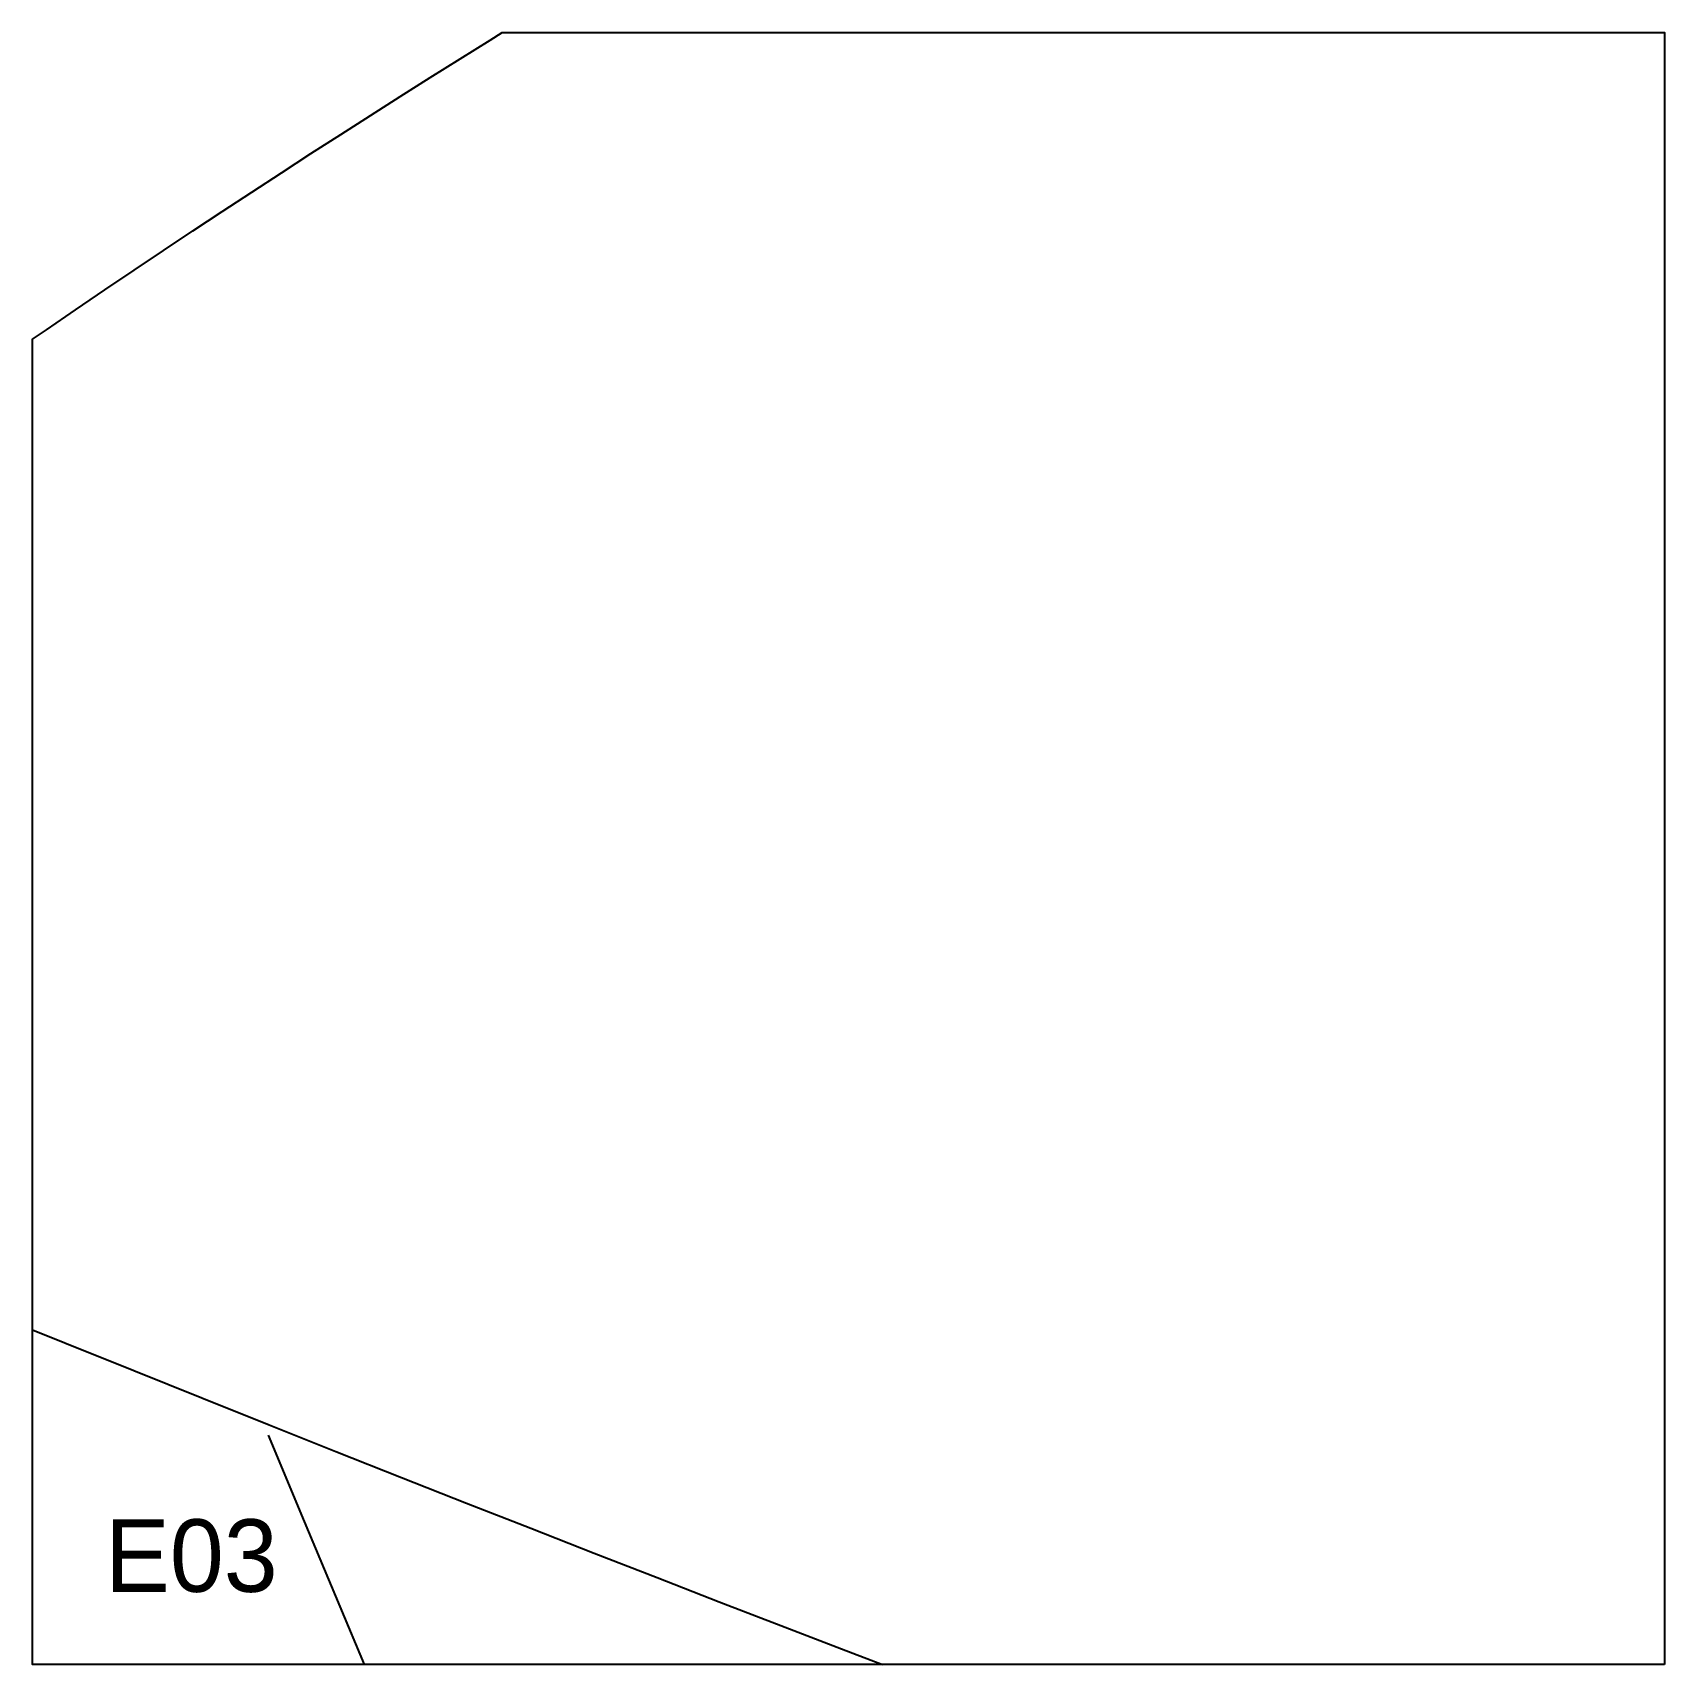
# Model space of a CAD drawing. Header units: millimetres. Extents: x 0 to 900, y 0 to 900.
import ezdxf

# ---------------------------------------------------------------- set-up
doc = ezdxf.new("R2010")
doc.units = ezdxf.units.MM
for name, color, linetype in [('CUT', 1, 'Continuous'), ('DECL', 30, 'Continuous'), ('HOUR15', 9, 'Continuous'), ('ID', 3, 'Continuous')]:
    doc.layers.add(name, color=color, linetype=linetype)

msp = doc.modelspace()

# ---------------------------------------------------------------- linework, layer by layer
at = {"layer": 'CUT'}
msp.add_lwpolyline([(900, 0), (0, 0), (0, 730.91), (7.6, 736.14), (23.68, 747.14), (39.8, 758.09), (55.95, 768.98), (72.13, 779.83), (88.34, 790.63), (104.59, 801.38), (120.87, 812.08), (137.19, 822.73), (153.53, 833.33), (169.91, 843.87), (186.32, 854.37), (202.77, 864.82), (219.24, 875.22), (235.75, 885.56), (252.29, 895.86), (258.98, 900), (900, 900), (900, 0)], close=True, dxfattribs=at)
at = {"layer": 'DECL'}
msp.add_lwpolyline([(0, 184.51), (17.76, 177.32), (55.79, 162), (93.36, 146.92), (130.49, 132.08), (167.18, 117.48), (203.44, 103.11), (239.29, 88.96), (274.73, 75.05), (309.78, 61.35), (344.43, 47.86), (378.7, 34.58), (412.6, 21.51), (446.12, 8.65), (468.76, 0)], dxfattribs=at)
at = {"layer": 'HOUR15'}
msp.add_lwpolyline([(129.86, 126.35), (149.81, 78.81), (169.46, 31.98), (182.89, 0)], dxfattribs=at)

# ---------------------------------------------------------------- texts
at = {"layer": 'ID'}
msp.add_text('E03', height=40, dxfattribs=at).set_placement((40, 40))

doc.saveas('drawing.dxf')
